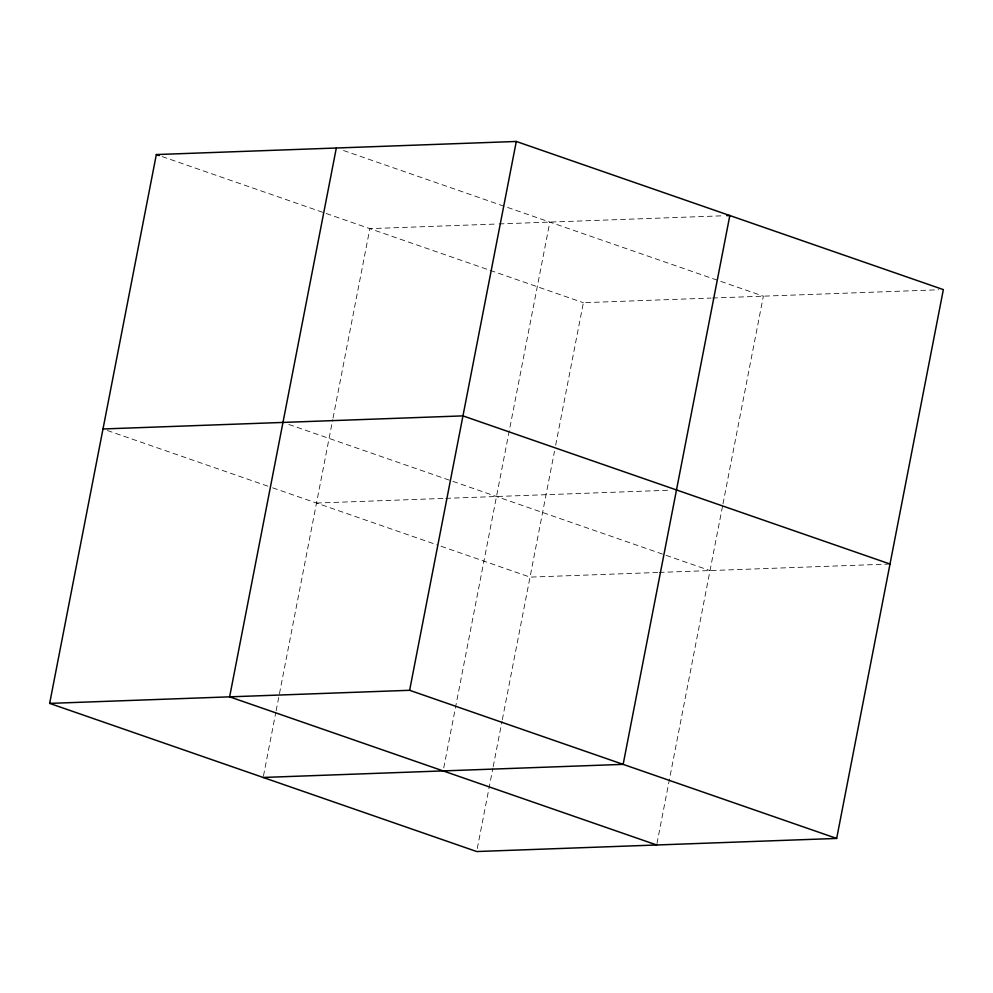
<?xml version="1.0" encoding="UTF-8"?>
<svg xmlns="http://www.w3.org/2000/svg" width="993" height="993" viewBox="0 0 993 993"><rect width="100%" height="100%" fill="white"/><g stroke="black" fill="none" stroke-linecap="round" stroke-linejoin="round"><path stroke-width="0.74" stroke-dasharray="4.96 3.72" d="M263.468 775.943L275.843 712.266M276.141 710.752L332.717 419.667M333.015 418.152L369.855 228.638L497.543 223.996M443.747 767.887L549.837 222.084M477.285 848.506L492.9 768.148M493.198 766.633L502.036 721.154M502.334 719.64L554.491 451.281M555.67 445.224L583.375 302.704L711.062 298.061M656.981 843.467L722.693 505.375M722.991 503.861L763.369 296.162L342.163 150.042M499.069 223.934L722.134 215.816M712.602 298.012L938.733 289.782M316.519 503.054L444.194 498.399M445.733 498.349L668.798 490.232M657.714 572.477L530.039 577.119L439.365 545.666M659.253 572.415L888.474 564.074M162.182 156.596L583.375 302.704M288.826 424.458L710.02 570.578M107.381 430.503L271.176 487.327M272.641 487.824L437.901 545.157"/><path stroke-width="1.49" d="M49.65 703.392L156.335 154.56L516.298 141.465L943.35 289.608L836.665 838.44L476.702 851.535L49.65 703.392L409.625 690.296L836.665 838.44M336.317 148.019L229.631 696.838L656.683 844.981M409.625 690.296L516.298 141.465M726.752 215.655L729.83 215.543L623.145 764.362L263.17 777.457M102.987 428.976L462.961 415.881L890.013 564.024M156.335 154.56L159.252 155.578"/></g></svg>
